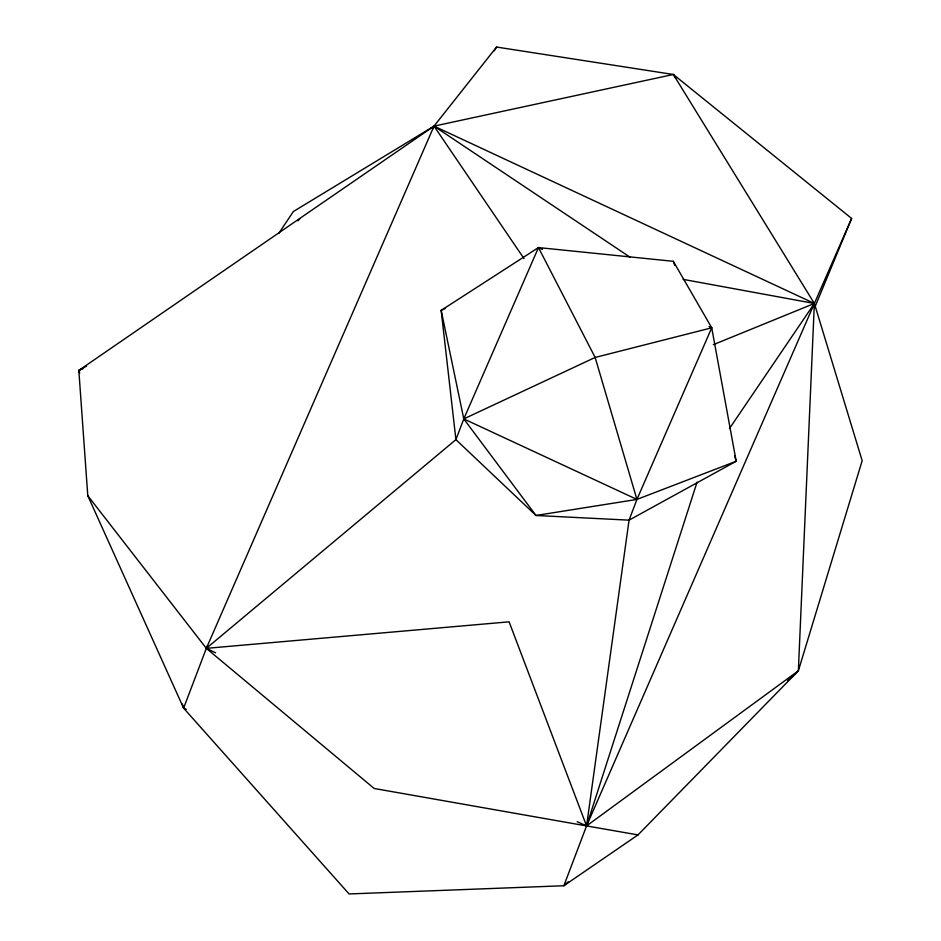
<?xml version="1.0" encoding="UTF-8"?>
<svg xmlns="http://www.w3.org/2000/svg" width="941" height="941" viewBox="0 0 941 941"><rect width="100%" height="100%" fill="white"/><g stroke="black" fill="none" stroke-linecap="round" stroke-linejoin="round"><path stroke-width="1.41" d="M787.558 680.708L798.356 670.804L814.365 303.461L851.617 218.441L673.344 74.48L496.554 47.05L434.024 126.129L206.338 648.349L183.613 708.15L349.076 893.95L563.859 885.74L637.998 834.914L798.356 670.804L862.168 460.702L814.365 303.461L673.344 74.48L434.024 126.129L293.345 211.549L278.665 233.556M568.188 881.776L563.859 885.74L586.572 825.927L629.058 520.15L636.928 499.424L711.725 327.809L673.321 261.316L538.475 247.577L441.164 310.365L455.915 439.635L535.982 515.48L629.058 520.15L736.18 461.266L711.725 327.809L709.055 326.574M577.221 821.705L586.572 825.927L814.365 303.461L434.024 126.129L78.832 370.401L87.784 495.695L206.338 648.349L374.177 788.476L586.572 825.927L697.069 482.157M814.624 307.766L851.617 218.441M207.502 645.655L206.338 648.349L215.595 652.807M432.848 128.823L434.024 126.129L630.141 257.246M542.475 249.424L538.475 247.577L463.784 418.91L455.915 439.635L206.338 648.349L509.093 621.825L586.572 825.927L637.998 834.914M494.248 50.802L496.554 47.05M729.498 428.484L814.365 303.461L683.131 279.371M297.944 220.829L299.861 218.606M586.572 825.927L798.356 670.804M79.703 373.201L78.832 370.401L86.537 366.131M445.117 308.507L441.164 310.365L463.784 418.91L535.982 515.48L636.928 499.424L736.18 461.266L734.568 455.632M713.29 344.688L814.365 303.461M78.832 370.401L82.926 368.754M711.725 327.809L595.147 357.451L463.784 418.91L636.928 499.424L595.147 357.451L538.475 247.577M87.784 495.695L183.613 708.15L186.283 709.385M434.024 126.129L523.996 258.575M673.344 74.48L675.673 78.197M673.321 261.316L674.768 265.48M182.319 703.939L183.613 708.15"/></g></svg>
